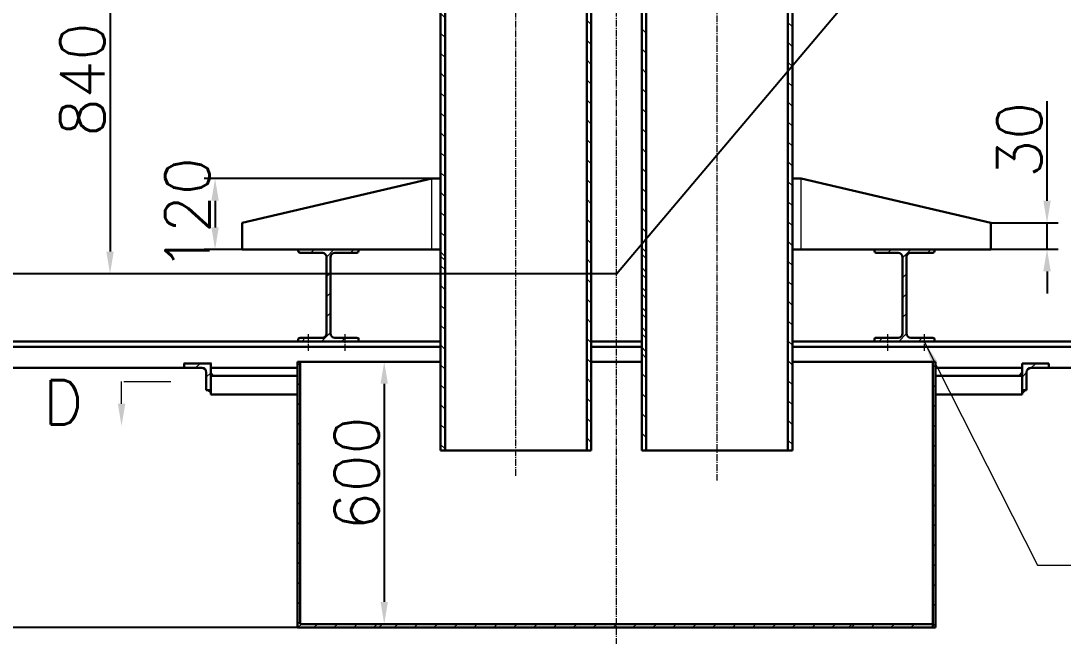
# Model space of a CAD drawing. Header units: millimetres. Extents: x 1900 to 2741, y 0 to 595.
# Drawn here: x 2356.2 to 2473.8, y 363.2 to 432.7 of the extents above; entities that cross this region are included whole.
import ezdxf

# ---------------------------------------------------------------- set-up
doc = ezdxf.new("R2010")
doc.units = ezdxf.units.MM
doc.linetypes.add('CENTER2', pattern=[1.125, 0.75, -0.125, 0.125, -0.125])
for name, color, linetype, lineweight in [('尺寸线', 3, 'Continuous', 15), ('文字层', 7, 'Continuous', 15), ('粗实线', 7, 'Continuous', 30), ('细实线', 7, 'Continuous', 15), ('细点划线', 1, 'CENTER2', 18)]:
    doc.layers.add(name, color=color, linetype=linetype, lineweight=lineweight)
doc.styles.get("Standard").update_dxf_attribs({"font": 'txt.shx', "bigfont": 'gbcbig.shx'})
doc.dimstyles.new('ISO-25$0', dxfattribs={"dimtxt": 5, "dimasz": 2.5, "dimexe": 1.25, "dimexo": 0, "dimtad": 1, "dimdec": 0, "dimdsep": 46, "dimtxsty": 'Standard', "dimcen": 2.5, "dimdle": 5, "dimadec": 0, "dimazin": 0, "dimtfac": 1, "dimtdec": 0, "dimtmove": 0, "dimatfit": 2, "dimfxl": 0, "dimtolj": 1, "dimarcsym": 0})
doc.dimstyles.new('ISO-25$4', dxfattribs={"dimtxt": 5, "dimasz": 2.5, "dimexe": 0.5, "dimexo": 0, "dimtad": 1, "dimdec": 0, "dimdsep": 46, "dimtxsty": 'Standard', "dimcen": 2.5, "dimdle": 5, "dimadec": 0, "dimazin": 0, "dimtfac": 1, "dimtdec": 0, "dimtmove": 0, "dimatfit": 2, "dimfxl": 0, "dimtolj": 1, "dimarcsym": 0})
pattern_1 = [(45, (0, 0), (-1.122532015133644, 1.122532015133644), [])]
pattern_2 = [(135, (0, 0), (-1.122532015133644, -1.122532015133644), [])]

# ---------------------------------------------------------------- blocks, each defined once
blk = doc.blocks.new('*X16')
at = {"layer": '细实线'}
for p, q in [((2398.285859899201, 364.1861087555627), (2398.685859899201, 364.5861087555626)), ((2400.530923929468, 364.1861087555627), (2400.930923929468, 364.5861087555626)), ((2402.775987959736, 364.1861087555627), (2403.175987959736, 364.5861087555626)), ((2405.021051990003, 364.1861087555627), (2405.421051990003, 364.5861087555626)), ((2407.26611602027, 364.1861087555627), (2407.66611602027, 364.5861087555626)), ((2409.511180050537, 364.1861087555627), (2409.911180050537, 364.5861087555626)), ((2411.756244080805, 364.1861087555627), (2412.156244080805, 364.5861087555626)), ((2414.001308111072, 364.1861087555627), (2414.401308111072, 364.5861087555626)), ((2416.24637214134, 364.1861087555627), (2416.646372141339, 364.5861087555626)), ((2418.491436171607, 364.1861087555627), (2418.891436171607, 364.5861087555626)), ((2420.736500201874, 364.1861087555627), (2421.136500201874, 364.5861087555626)), ((2422.981564232141, 364.1861087555627), (2423.381564232141, 364.5861087555626)), ((2425.226628262409, 364.1861087555627), (2425.626628262408, 364.5861087555626)), ((2427.471692292676, 364.1861087555627), (2427.871692292676, 364.5861087555626)), ((2429.716756322943, 364.1861087555627), (2430.116756322943, 364.5861087555626)), ((2431.96182035321, 364.1861087555627), (2432.361820353211, 364.5861087555626)), ((2434.206884383478, 364.1861087555627), (2434.606884383478, 364.5861087555626)), ((2436.451948413745, 364.1861087555627), (2436.851948413745, 364.5861087555626)), ((2438.697012444012, 364.1861087555627), (2439.097012444012, 364.5861087555626)), ((2440.942076474279, 364.1861087555627), (2441.34207647428, 364.5861087555626)), ((2443.187140504547, 364.1861087555627), (2443.587140504547, 364.5861087555626)), ((2445.432204534814, 364.1861087555627), (2445.832204534814, 364.5861087555626)), ((2447.677268565081, 364.1861087555627), (2448.077268565081, 364.5861087555626))]:
    blk.add_line(p, q, dxfattribs=at)
blk = doc.blocks.new('*X17')
at = {"layer": '细实线'}
for p, q in [((2459.066913093062, 393.5362655256815), (2459.366913093062, 393.8362655256812)), ((2459.066913093062, 391.2912014954142), (2459.366913093062, 391.5912014954139)), ((2459.066913093062, 389.0461374651469), (2459.366913093062, 389.3461374651466)), ((2459.066913093062, 386.8010734348796), (2459.366913093062, 387.1010734348793)), ((2459.066913093062, 384.5560094046123), (2459.366913093062, 384.856009404612)), ((2459.066913093062, 382.310945374345), (2459.366913093062, 382.6109453743447)), ((2459.066913093062, 380.0658813440777), (2459.366913093062, 380.3658813440774)), ((2459.066913093062, 377.8208173138104), (2459.366913093062, 378.1208173138102)), ((2459.066913093062, 375.5757532835431), (2459.366913093062, 375.8757532835428)), ((2459.066913093062, 373.3306892532759), (2459.366913093062, 373.6306892532756)), ((2459.066913093062, 371.0856252230085), (2459.366913093062, 371.3856252230083)), ((2459.066913093062, 368.8405611927413), (2459.366913093062, 369.140561192741)), ((2459.066913093062, 366.595497162474), (2459.366913093062, 366.8954971624737)), ((2459.066913093062, 364.3504331322067), (2459.366913093062, 364.6504331322064))]:
    blk.add_line(p, q, dxfattribs=at)
blk = doc.blocks.new('*X19')
at = {"layer": '细实线'}
for p, q in [((2405.473298529091, 487.6861087555627), (2404.973298529091, 488.1861087555627)), ((2407.718362559358, 487.6861087555627), (2407.218362559358, 488.1861087555627)), ((2404.01970425441, 486.8946389999763), (2403.51970425441, 487.3946389999763)), ((2404.01970425441, 484.649574969709), (2403.51970425441, 485.149574969709)), ((2404.01970425441, 482.4045109394417), (2403.51970425441, 482.9045109394417)), ((2404.01970425441, 480.1594469091744), (2403.51970425441, 480.6594469091744)), ((2404.01970425441, 477.9143828789071), (2403.51970425441, 478.4143828789071)), ((2404.01970425441, 475.6693188486399), (2403.51970425441, 476.1693188486399)), ((2404.01970425441, 473.4242548183726), (2403.51970425441, 473.9242548183726)), ((2404.01970425441, 471.1791907881053), (2403.51970425441, 471.6791907881053)), ((2404.01970425441, 468.934126757838), (2403.51970425441, 469.434126757838)), ((2404.01970425441, 466.6890627275707), (2403.51970425441, 467.1890627275707)), ((2404.01970425441, 464.4439986973034), (2403.51970425441, 464.9439986973034)), ((2404.01970425441, 462.1989346670361), (2403.51970425441, 462.6989346670362)), ((2404.01970425441, 459.9538706367688), (2403.51970425441, 460.4538706367688)), ((2404.01970425441, 457.7088066065015), (2403.51970425441, 458.2088066065015)), ((2404.01970425441, 455.4637425762343), (2403.51970425441, 455.9637425762343)), ((2404.01970425441, 453.218678545967), (2403.51970425441, 453.718678545967)), ((2404.01970425441, 450.9736145156997), (2403.51970425441, 451.4736145156997)), ((2404.01970425441, 448.7285504854324), (2403.51970425441, 449.2285504854324)), ((2404.01970425441, 446.4834864551651), (2403.51970425441, 446.9834864551651)), ((2404.01970425441, 444.2384224248978), (2403.51970425441, 444.7384224248978)), ((2404.01970425441, 441.9933583946305), (2403.51970425441, 442.4933583946305)), ((2404.01970425441, 439.7482943643632), (2403.51970425441, 440.2482943643632)), ((2404.01970425441, 437.503230334096), (2403.51970425441, 438.003230334096)), ((2404.01970425441, 435.2581663038287), (2403.51970425441, 435.7581663038287)), ((2404.01970425441, 433.0131022735613), (2403.51970425441, 433.5131022735614)), ((2404.01970425441, 430.7680382432941), (2403.51970425441, 431.2680382432941)), ((2404.01970425441, 428.5229742130268), (2403.51970425441, 429.0229742130268)), ((2404.01970425441, 426.2779101827595), (2403.51970425441, 426.7779101827595)), ((2404.01970425441, 424.0328461524922), (2403.51970425441, 424.5328461524922)), ((2404.01970425441, 421.7877821222249), (2403.51970425441, 422.2877821222249)), ((2404.01970425441, 419.5427180919576), (2403.51970425441, 420.0427180919576)), ((2404.01970425441, 417.2976540616904), (2403.51970425441, 417.7976540616904)), ((2404.01970425441, 415.0525900314231), (2403.51970425441, 415.5525900314231)), ((2404.01970425441, 412.8075260011558), (2403.51970425441, 413.3075260011558)), ((2404.01970425441, 410.5624619708885), (2403.51970425441, 411.0624619708885)), ((2404.01970425441, 408.3173979406212), (2403.51970425441, 408.8173979406212)), ((2404.01970425441, 406.0723339103539), (2403.51970425441, 406.5723339103539))]:
    blk.add_line(p, q, dxfattribs=at)
blk = doc.blocks.new('*X20')
at = {"layer": '细实线'}
for p, q in [((2420.51970425441, 472.6397030302436), (2420.01970425441, 473.1397030302436)), ((2420.51970425441, 470.3946389999763), (2420.01970425441, 470.8946389999763)), ((2420.51970425441, 468.149574969709), (2420.01970425441, 468.649574969709)), ((2420.51970425441, 465.9045109394417), (2420.01970425441, 466.4045109394417)), ((2420.51970425441, 463.6594469091744), (2420.01970425441, 464.1594469091744)), ((2420.51970425441, 461.4143828789072), (2420.01970425441, 461.9143828789072)), ((2420.51970425441, 459.1693188486399), (2420.01970425441, 459.6693188486399)), ((2420.51970425441, 456.9242548183726), (2420.01970425441, 457.4242548183726)), ((2420.51970425441, 454.6791907881053), (2420.01970425441, 455.1791907881053)), ((2420.51970425441, 452.434126757838), (2420.01970425441, 452.934126757838)), ((2420.51970425441, 450.1890627275707), (2420.01970425441, 450.6890627275707)), ((2420.51970425441, 447.9439986973034), (2420.01970425441, 448.4439986973034)), ((2420.51970425441, 445.6989346670362), (2420.01970425441, 446.1989346670362)), ((2420.51970425441, 443.4538706367688), (2420.01970425441, 443.9538706367688)), ((2420.51970425441, 441.2088066065016), (2420.01970425441, 441.7088066065016)), ((2420.51970425441, 438.9637425762343), (2420.01970425441, 439.4637425762343)), ((2420.51970425441, 436.718678545967), (2420.01970425441, 437.218678545967)), ((2420.51970425441, 434.4736145156997), (2420.01970425441, 434.9736145156997)), ((2420.51970425441, 432.2285504854324), (2420.01970425441, 432.7285504854324)), ((2420.51970425441, 429.9834864551651), (2420.01970425441, 430.4834864551651)), ((2420.51970425441, 427.7384224248979), (2420.01970425441, 428.2384224248979)), ((2420.51970425441, 425.4933583946305), (2420.01970425441, 425.9933583946305)), ((2420.51970425441, 423.2482943643632), (2420.01970425441, 423.7482943643633)), ((2420.51970425441, 421.003230334096), (2420.01970425441, 421.503230334096)), ((2420.51970425441, 418.7581663038287), (2420.01970425441, 419.2581663038287)), ((2420.51970425441, 416.5131022735614), (2420.01970425441, 417.0131022735614)), ((2420.51970425441, 414.2680382432941), (2420.01970425441, 414.7680382432941)), ((2420.51970425441, 412.0229742130268), (2420.01970425441, 412.5229742130268)), ((2420.51970425441, 409.7779101827595), (2420.01970425441, 410.2779101827595)), ((2420.51970425441, 407.5328461524923), (2420.01970425441, 408.0328461524923)), ((2420.51970425441, 405.2877821222249), (2420.01970425441, 405.7877821222249)), ((2420.51970425441, 403.0427180919577), (2420.01970425441, 403.5427180919577)), ((2420.51970425441, 400.7976540616904), (2420.01970425441, 401.2976540616904)), ((2420.51970425441, 398.5525900314231), (2420.01970425441, 399.0525900314231)), ((2420.51970425441, 396.3075260011558), (2420.01970425441, 396.8075260011558)), ((2420.51970425441, 394.0624619708885), (2420.01970425441, 394.5624619708885)), ((2420.51970425441, 391.8173979406212), (2420.01970425441, 392.3173979406212)), ((2420.51970425441, 389.572333910354), (2420.01970425441, 390.072333910354)), ((2420.51970425441, 387.3272698800866), (2420.01970425441, 387.8272698800866)), ((2420.51970425441, 385.0822058498194), (2420.01970425441, 385.5822058498194))]:
    blk.add_line(p, q, dxfattribs=at)
blk = doc.blocks.new('*X21')
at = {"layer": '细实线'}
for p, q in [((2426.71970425441, 405.8229742130265), (2426.21970425441, 406.3229742130265)), ((2426.71970425441, 403.5779101827592), (2426.21970425441, 404.0779101827592)), ((2426.71970425441, 401.3328461524919), (2426.21970425441, 401.8328461524919)), ((2426.71970425441, 399.0877821222247), (2426.21970425441, 399.5877821222247)), ((2426.71970425441, 396.8427180919574), (2426.21970425441, 397.3427180919574)), ((2426.71970425441, 394.5976540616901), (2426.21970425441, 395.0976540616901)), ((2426.71970425441, 392.3525900314228), (2426.21970425441, 392.8525900314228)), ((2426.71970425441, 390.1075260011555), (2426.21970425441, 390.6075260011555)), ((2426.71970425441, 387.8624619708882), (2426.21970425441, 388.3624619708882)), ((2426.71970425441, 385.6173979406209), (2426.21970425441, 386.1173979406209))]:
    blk.add_line(p, q, dxfattribs=at)
blk = doc.blocks.new('*X22')
at = {"layer": '细实线'}
for p, q in [((2443.21970425441, 405.0384224248978), (2442.71970425441, 405.5384224248978)), ((2443.21970425441, 402.7933583946304), (2442.71970425441, 403.2933583946304)), ((2443.21970425441, 400.5482943643632), (2442.71970425441, 401.0482943643632)), ((2443.21970425441, 398.3032303340959), (2442.71970425441, 398.8032303340959)), ((2443.21970425441, 396.0581663038286), (2442.71970425441, 396.5581663038286)), ((2443.21970425441, 393.8131022735613), (2442.71970425441, 394.3131022735613)), ((2443.21970425441, 391.568038243294), (2442.71970425441, 392.068038243294)), ((2443.21970425441, 389.3229742130267), (2442.71970425441, 389.8229742130267)), ((2443.21970425441, 387.0779101827595), (2442.71970425441, 387.5779101827595)), ((2443.21970425441, 384.8328461524922), (2442.71970425441, 385.3328461524922))]:
    blk.add_line(p, q, dxfattribs=at)
blk = doc.blocks.new('*X23')
at = {"layer": '细实线'}
for p, q in [((2443.21970425441, 485.8607275145199), (2442.71970425441, 486.36072751452)), ((2443.21970425441, 483.6156634842527), (2442.71970425441, 484.1156634842527)), ((2443.21970425441, 481.3705994539854), (2442.71970425441, 481.8705994539854)), ((2443.21970425441, 479.1255354237181), (2442.71970425441, 479.6255354237181)), ((2443.21970425441, 476.8804713934508), (2442.71970425441, 477.3804713934508)), ((2443.21970425441, 474.6354073631835), (2442.71970425441, 475.1354073631835)), ((2443.21970425441, 472.3903433329162), (2442.71970425441, 472.8903433329162)), ((2443.21970425441, 470.1452793026489), (2442.71970425441, 470.6452793026489)), ((2443.21970425441, 467.9002152723816), (2442.71970425441, 468.4002152723817)), ((2443.21970425441, 465.6551512421144), (2442.71970425441, 466.1551512421144)), ((2443.21970425441, 463.4100872118471), (2442.71970425441, 463.9100872118471)), ((2443.21970425441, 461.1650231815798), (2442.71970425441, 461.6650231815798)), ((2443.21970425441, 458.9199591513125), (2442.71970425441, 459.4199591513125)), ((2443.21970425441, 456.6748951210452), (2442.71970425441, 457.1748951210452)), ((2443.21970425441, 454.4298310907779), (2442.71970425441, 454.929831090778)), ((2443.21970425441, 452.1847670605106), (2442.71970425441, 452.6847670605106)), ((2443.21970425441, 449.9397030302433), (2442.71970425441, 450.4397030302433)), ((2443.21970425441, 447.6946389999761), (2442.71970425441, 448.1946389999761)), ((2443.21970425441, 445.4495749697087), (2442.71970425441, 445.9495749697087)), ((2443.21970425441, 443.2045109394415), (2442.71970425441, 443.7045109394415)), ((2443.21970425441, 440.9594469091742), (2442.71970425441, 441.4594469091742)), ((2443.21970425441, 438.7143828789069), (2442.71970425441, 439.2143828789069)), ((2443.21970425441, 436.4693188486396), (2442.71970425441, 436.9693188486396)), ((2443.21970425441, 434.2242548183723), (2442.71970425441, 434.7242548183723)), ((2443.21970425441, 431.979190788105), (2442.71970425441, 432.479190788105)), ((2443.21970425441, 429.7341267578378), (2442.71970425441, 430.2341267578378)), ((2443.21970425441, 427.4890627275705), (2442.71970425441, 427.9890627275705)), ((2443.21970425441, 425.2439986973031), (2442.71970425441, 425.7439986973032)), ((2443.21970425441, 422.9989346670359), (2442.71970425441, 423.4989346670359)), ((2443.21970425441, 420.7538706367686), (2442.71970425441, 421.2538706367686)), ((2443.21970425441, 418.5088066065013), (2442.71970425441, 419.0088066065013)), ((2443.21970425441, 416.263742576234), (2442.71970425441, 416.763742576234)), ((2443.21970425441, 414.0186785459667), (2442.71970425441, 414.5186785459667)), ((2443.21970425441, 411.7736145156994), (2442.71970425441, 412.2736145156994)), ((2443.21970425441, 409.5285504854322), (2442.71970425441, 410.0285504854322)), ((2443.21970425441, 407.2834864551648), (2442.71970425441, 407.7834864551648))]:
    blk.add_line(p, q, dxfattribs=at)
blk = doc.blocks.new('*X37')
at = {"layer": '尺寸线'}
for points in [[(2471.529053613073, 412.347194590783), (2472.362386946406, 412.347194590783), (2471.945720279739, 409.847194590783)], [(2471.529053613073, 404.3861087555628), (2472.362386946406, 404.3861087555628), (2471.945720279739, 406.8861087555628)]]:
    blk.add_hatch(color=0, dxfattribs=at).paths.add_polyline_path(points, flags=0)
at = {"layer": '尺寸线', "color": 0, "lineweight": -2}
for p, q in [((2471.945720279739, 412.347194590783), (2471.945720279739, 423.597194590783)), ((2465.595930773325, 409.847194590783), (2473.195720279739, 409.847194590783)), ((2471.945720279739, 406.8861087555628), (2471.945720279739, 409.847194590783)), ((2465.595930773325, 406.8861087555628), (2473.195720279739, 406.8861087555628)), ((2471.945720279739, 404.3861087555628), (2471.945720279739, 401.8861087555628))]:
    blk.add_line(p, q, dxfattribs=at)
at = {"layer": '尺寸线', "color": 0, "insert": (2468.820720279739, 419.2221945907834), "char_height": 5, "width": 24.28571428571558, "attachment_point": 5, "rotation": 90}
blk.add_mtext('30', dxfattribs=at)
blk = doc.blocks.new('*X38')
at = {"layer": '尺寸线'}
for points in [[(2377.660511257721, 412.347194590783), (2378.493844591054, 412.347194590783), (2378.077177924387, 414.847194590783)], [(2377.660511257721, 409.3471945907828), (2378.493844591054, 409.3471945907828), (2378.077177924387, 406.8471945907828)]]:
    blk.add_hatch(color=0, dxfattribs=at).paths.add_polyline_path(points, flags=0)
at = {"layer": '尺寸线', "color": 0, "lineweight": -2}
for p, q in [((2402.51970425441, 414.847194590783), (2376.827177924387, 414.847194590783)), ((2378.077177924387, 412.347194590783), (2378.077177924387, 409.3471945907828)), ((2402.51970425441, 406.8471945907828), (2376.827177924387, 406.8471945907828))]:
    blk.add_line(p, q, dxfattribs=at)
at = {"layer": '尺寸线', "color": 0, "insert": (2374.952177924387, 410.8471945907833), "char_height": 5, "width": 36.42857142857065, "attachment_point": 5, "rotation": 90}
blk.add_mtext('120', dxfattribs=at)
blk = doc.blocks.new('*X42')
at = {"layer": '细实线', "linetype": 'Continuous'}
blk.add_hatch(color=0, dxfattribs=at).paths.add_polyline_path([(2458.115239268938, 396.3777767557723), (2459.526000624391, 394.2903360624925), (2458.968761027416, 394.0073006732512)], flags=0)
at = {"layer": '细实线', "color": 0, "linetype": 'Continuous'}
for p, q in [((2458.115239268938, 396.3777767557723), (2470.883730927344, 371.2391919138539)), ((2470.883730927344, 371.2391919138539), (2496.974421140081, 371.2391919138539))]:
    blk.add_line(p, q, dxfattribs=at)
at = {"layer": '细实线', "color": 0}
blk.add_line((2496.974421140081, 371.2391919138539), (2496.974421140081, 371.2391919138539), dxfattribs=at)
blk = doc.blocks.new('*X44')
at = {"layer": '尺寸线'}
blk.add_hatch(color=0, dxfattribs=at).paths.add_polyline_path([(2493.935478660861, 488.3128988370361), (2494.572141100532, 487.7752136295417), (2495.866865503179, 489.9540435522986)], flags=0)
at = {"layer": '尺寸线', "color": 0, "lineweight": -2}
blk.add_line((2423.369704254411, 404.1115860949217), (2494.253809880697, 488.0440562332888), dxfattribs=at)
at = {"layer": '尺寸线', "color": 0, "insert": (2463.329546225524, 456.270538496678), "char_height": 5, "width": 67.14285714285758, "attachment_point": 5, "rotation": 49.81765901997822}
blk.add_mtext('R2250', dxfattribs=at)
blk = doc.blocks.new('*X48')
at = {"layer": '尺寸线'}
for points in [[(2365.808730580145, 443.7066150762074), (2366.642063913478, 443.7066150762074), (2366.225397246811, 446.2066150762074)], [(2365.808730580145, 406.6115860949232), (2366.642063913478, 406.6115860949232), (2366.225397246811, 404.1115860949232)]]:
    blk.add_hatch(color=0, dxfattribs=at).paths.add_polyline_path(points, flags=0)
at = {"layer": '尺寸线', "color": 0, "lineweight": -2}
for p, q in [((2423.257148959062, 446.2066150762074), (2364.975397246811, 446.2066150762074)), ((2366.225397246811, 443.7066150762074), (2366.225397246811, 406.6115860949232)), ((2423.369704254412, 404.1115860949232), (2364.975397246811, 404.1115860949232))]:
    blk.add_line(p, q, dxfattribs=at)
at = {"layer": '尺寸线', "color": 0, "insert": (2363.100397246811, 426.0247787515918), "char_height": 5, "width": 38.57142857142935, "attachment_point": 5, "rotation": 90}
blk.add_mtext('840', dxfattribs=at)
blk = doc.blocks.new('*X49')
at = {"layer": '尺寸线'}
for points in [[(2305.150975524774, 477.7361087555627), (2305.984308858107, 477.7361087555627), (2305.567642191441, 480.2361087555627)], [(2305.150975524774, 406.6115860949232), (2305.984308858107, 406.6115860949232), (2305.567642191441, 404.1115860949232)]]:
    blk.add_hatch(color=0, dxfattribs=at).paths.add_polyline_path(points, flags=0)
at = {"layer": '尺寸线', "color": 0, "lineweight": -2}
for p, q in [((2423.36970425441, 480.2361087555627), (2304.317642191441, 480.2361087555627)), ((2305.567642191441, 477.7361087555627), (2305.567642191441, 406.6115860949232)), ((2423.369704254412, 404.1115860949232), (2304.317642191441, 404.1115860949232))]:
    blk.add_line(p, q, dxfattribs=at)
at = {"layer": '尺寸线', "color": 0, "insert": (2302.442642191441, 444.9190687847158), "char_height": 5, "width": 50.71428571428442, "attachment_point": 5, "rotation": 90}
blk.add_mtext('1400', dxfattribs=at)
blk = doc.blocks.new('*X50')
at = {"layer": '尺寸线'}
for points in [[(2305.041036105474, 401.6115860949218), (2305.874369438807, 401.6115860949218), (2305.45770277214, 404.1115860949218)], [(2305.041036105474, 366.6861087555627), (2305.874369438807, 366.6861087555627), (2305.45770277214, 364.1861087555627)]]:
    blk.add_hatch(color=0, dxfattribs=at).paths.add_polyline_path(points, flags=0)
at = {"layer": '尺寸线', "color": 0, "lineweight": -2}
for p, q in [((2423.36970425441, 404.1115860949218), (2304.20770277214, 404.1115860949218)), ((2305.45770277214, 401.6115860949218), (2305.45770277214, 366.6861087555627)), ((2423.366913093062, 364.1861087555627), (2304.20770277214, 364.1861087555627))]:
    blk.add_line(p, q, dxfattribs=at)
at = {"layer": '尺寸线', "color": 0, "insert": (2302.33270277214, 383.0101762046879), "char_height": 5, "width": 38.57142857142935, "attachment_point": 5, "rotation": 90}
blk.add_mtext('800', dxfattribs=at)
blk = doc.blocks.new('*X58')
at = {"layer": '尺寸线'}
for points in [[(2320.842459452525, 350.9566237343221), (2320.842459452525, 350.1232904009888), (2318.342459452525, 350.5399570676555)], [(2525.896949056295, 350.9566237343221), (2525.896949056295, 350.1232904009888), (2528.396949056295, 350.5399570676555)]]:
    blk.add_hatch(color=0, dxfattribs=at).paths.add_polyline_path(points, flags=0)
at = {"layer": '尺寸线', "color": 0, "lineweight": -2}
for p, q in [((2318.342459452525, 364.1861087555627), (2318.342459452525, 349.2899570676555)), ((2528.396949056295, 364.1861087555627), (2528.396949056295, 349.2899570676555)), ((2320.842459452525, 350.5399570676555), (2525.896949056295, 350.5399570676555))]:
    blk.add_line(p, q, dxfattribs=at)
at = {"layer": '尺寸线', "color": 0, "insert": (2421.795262442701, 353.6649570676555), "char_height": 5, "width": 52.85714285714312, "attachment_point": 5}
blk.add_mtext('4300', dxfattribs=at)
blk = doc.blocks.new('*X87')
at = {"layer": '尺寸线'}
for points in [[(2396.745424614691, 391.6933854277985), (2397.578757948024, 391.6933854277985), (2397.162091281358, 394.1933854277985)], [(2396.745424614691, 367.0861087555626), (2397.578757948024, 367.0861087555626), (2397.162091281358, 364.5861087555626)]]:
    blk.add_hatch(color=0, dxfattribs=at).paths.add_polyline_path(points, flags=0)
at = {"layer": '尺寸线', "color": 0, "lineweight": -2}
for p, q in [((2387.666913093062, 394.1933854277985), (2398.412091281358, 394.1933854277985)), ((2397.162091281358, 391.6933854277985), (2397.162091281358, 367.0861087555626)), ((2387.666913093062, 364.5861087555626), (2398.412091281358, 364.5861087555626))]:
    blk.add_line(p, q, dxfattribs=at)
at = {"layer": '尺寸线', "color": 0, "insert": (2394.037091281358, 381.5899571254618), "char_height": 5, "width": 37.85714285714312, "attachment_point": 5, "rotation": 90}
blk.add_mtext('600', dxfattribs=at)

msp = doc.modelspace()

# ---------------------------------------------------------------- hatches: boundary and pattern name
at = {"layer": '粗实线'}
for points in [[(2468.798962781599, 392.605601783663), (2469.146913093061, 392.605601783663), (2469.146913093061, 392.9535520951252)], [(2469.494863404524, 390.9861087555613), (2469.146913093061, 390.9861087555613), (2469.146913093061, 390.6381584440991)]]:
    msp.add_hatch(color=256, dxfattribs=at).paths.add_polyline_path(points, flags=0)
at = {"layer": '细实线'}
h = msp.add_hatch(dxfattribs=at)
h.set_pattern_fill('ANSI31', color=256, scale=0.5, angle=90, style=0)
h.set_pattern_definition(pattern_2)
h.paths.add_polyline_path([(2426.71970425441, 439.7422945281793), (2426.21970425441, 439.7422945281793), (2426.21970425441, 406.6700704269077), (2426.21970425441, 406.0815696124604), (2426.71970425441, 406.0815696124604), (2426.71970425441, 406.6764244953976)], flags=0)
h = msp.add_hatch(dxfattribs=at)
h.set_pattern_fill('ANSI31', color=256, scale=0.5, style=0)
h.set_pattern_definition(pattern_1)
edge = h.paths.add_edge_path(flags=0)
edge.add_arc((2391.591913096043, 405.9861087525811), 0.5000000029813236, 90.00000034163452, 179.9999999999544, ccw=False)
edge.add_line((2391.591913093062, 406.4861087555627), (2392.743249207842, 406.4861087555627))
edge.add_line((2392.743249207842, 406.4861087555627), (2392.743249207842, 406.847194590783))
edge.add_line((2392.743249207842, 406.847194590783), (2388.618586917185, 406.847194590783))
edge.add_line((2388.618586917185, 406.847194590783), (2388.618586917185, 406.4861087555627))
edge.add_line((2388.618586917185, 406.4861087555627), (2390.141913093062, 406.4861087555627))
edge.add_arc((2390.14191309008, 405.9861087525812), 0.5000000029816647, 3.9108272176235914e-11, 89.99999965831341, ccw=False)
edge.add_line((2390.641913093062, 405.9861087555627), (2390.641913093062, 397.3861087555628))
edge.add_arc((2390.14191309008, 397.3861087585445), 0.5000000029813236, 270.0000003416345, 359.9999999999414, ccw=False)
edge.add_line((2390.141913093062, 396.8861087555628), (2388.618586917185, 396.8861087555628))
edge.add_line((2388.618586917185, 396.8861087555628), (2388.618586917185, 396.4861087555627))
edge.add_line((2388.618586917185, 396.4861087555627), (2392.743249207842, 396.4861087555627))
edge.add_line((2392.743249207842, 396.4861087555627), (2392.743249207842, 396.8861087555628))
edge.add_line((2392.743249207842, 396.8861087555628), (2391.591913093062, 396.8861087555628))
edge.add_arc((2391.591913096043, 397.3861087585443), 0.5000000029816647, 180.0000000000391, 269.9999996583655, ccw=False)
edge.add_line((2391.091913093062, 397.3861087555628), (2391.091913093062, 405.9861087555627))
h.paths.add_polyline_path([(2388.618586917185, 406.847194590783), (2387.466913093062, 406.847194590783), (2387.466913093062, 406.4861087555627), (2388.618586917185, 406.4861087555627)], flags=0)
h.paths.add_polyline_path([(2394.266913093062, 406.847194590783), (2392.743249207842, 406.847194590783), (2392.743249207842, 406.4861087555627), (2394.266913093062, 406.4861087555627)], flags=0)
h.paths.add_polyline_path([(2394.266913093062, 396.7768104091791), (2394.266913093062, 396.8861087555628), (2392.743249207842, 396.8861087555628), (2392.743249207842, 396.4861087555627), (2394.266913093062, 396.4861087555627)], flags=0)
h.paths.add_polyline_path([(2388.618586917185, 396.8861087555628), (2387.466913093062, 396.8861087555628), (2387.466913093062, 396.4861087555627), (2388.618586917185, 396.4861087555627)], flags=0)
h = msp.add_hatch(dxfattribs=at)
h.set_pattern_fill('ANSI31', color=256, scale=0.5, angle=90, style=0)
h.set_pattern_definition(pattern_2)
h.paths.add_polyline_path([(2403.51970425441, 406.1064229067605), (2403.51970425441, 384.1861087555627), (2404.01970425441, 384.1861087555627), (2404.01970425441, 405.6064229067609)], flags=0)
h = msp.add_hatch(dxfattribs=at)
h.set_pattern_fill('ANSI31', color=256, scale=0.5, angle=90, style=0)
h.set_pattern_definition(pattern_2)
h.paths.add_polyline_path([(2426.71970425441, 406.6764244953976), (2426.21970425441, 406.6700704269077), (2426.21970425441, 401.0161667922645), (2426.71970425441, 401.0161667922645)], flags=0)
h = msp.add_hatch(dxfattribs=at)
h.set_pattern_fill('ANSI31', color=256, scale=0.5, style=0)
h.set_pattern_definition(pattern_1)
edge = h.paths.add_edge_path(flags=0)
edge.add_arc((2456.591913096043, 405.9861087525809), 0.5000000029813236, 90.00000034163452, 179.9999999999414, ccw=False)
edge.add_line((2456.591913093062, 406.4861087555627), (2459.066913093062, 406.4861087555627))
edge.add_arc((2459.066913091869, 406.6861087567557), 0.200000001193132, 270.000000341843, 359.9999999999186)
edge.add_line((2459.266913093062, 406.6861087555627), (2459.266913093062, 406.8471945907833))
edge.add_line((2459.266913093062, 406.8471945907833), (2452.466913093062, 406.8471945907833))
edge.add_line((2452.466913093062, 406.8471945907833), (2452.466913093062, 406.6861087555625))
edge.add_arc((2452.666913094254, 406.6861087567547), 0.2000000011921657, 179.9999999999674, 269.9999996585478)
edge.add_line((2452.666913093061, 406.4861087555624), (2455.141913093062, 406.4861087555627))
edge.add_arc((2455.14191309008, 405.9861087525811), 0.5000000029817215, 4.558842192636803e-11, 89.99999965831341, ccw=False)
edge.add_line((2455.641913093062, 405.9861087555627), (2455.641913093062, 397.3861087555628))
edge.add_arc((2455.14191309008, 397.3861087585445), 0.5000000029813236, 270.0000003416345, 359.9999999999414, ccw=False)
edge.add_line((2455.141913093062, 396.8861087555628), (2453.990576978281, 396.8861087555628))
edge.add_line((2453.990576978281, 396.8861087555628), (2453.990576978281, 396.4861087555627))
edge.add_line((2453.990576978281, 396.4861087555627), (2458.115239268938, 396.4861087555627))
edge.add_line((2458.115239268938, 396.4861087555627), (2458.115239268938, 396.886108755563))
edge.add_line((2458.115239268938, 396.886108755563), (2456.591913093062, 396.8861087555628))
edge.add_arc((2456.591913096042, 397.3861087585435), 0.5000000029809257, 179.9999999999544, 269.99999965841755, ccw=False)
edge.add_line((2456.091913093062, 397.3861087555628), (2456.091913093062, 405.9861087555627))
edge = h.paths.add_edge_path(flags=0)
edge.add_line((2453.990576978281, 396.8861087555625), (2452.666913093062, 396.8861087555628))
edge.add_arc((2452.666913094254, 396.6861087543704), 0.2000000011922793, 90.00000034145214, 179.9999999999674)
edge.add_line((2452.466913093062, 396.6861087555629), (2452.466913093062, 396.4861087555627))
edge.add_line((2452.466913093062, 396.4861087555627), (2453.990576978281, 396.4861087555629))
edge.add_line((2453.990576978281, 396.4861087555629), (2453.990576978281, 396.8861087555625))
edge = h.paths.add_edge_path(flags=0)
edge.add_line((2459.066913093062, 396.886108755563), (2458.115239268938, 396.8861087555628))
edge.add_line((2458.115239268938, 396.8861087555628), (2458.115239268938, 396.4861087555627))
edge.add_line((2458.115239268938, 396.4861087555627), (2459.266913093061, 396.4861087555627))
edge.add_line((2459.266913093061, 396.4861087555627), (2459.266913093062, 396.6861087555629))
edge.add_arc((2459.06691309187, 396.6861087543707), 0.2000000011921657, 359.9999999999674, 449.9999996585478)
h = msp.add_hatch(dxfattribs=at)
h.set_pattern_fill('ANSI31', color=256, scale=0.5, angle=90, style=0)
h.set_pattern_definition(pattern_2)
h.paths.add_polyline_path([(2426.71970425441, 401.0161667922645), (2426.21970425441, 401.0161667922645), (2426.21970425441, 395.4312666254801), (2426.71970425441, 395.4312666254801)], flags=0)
h = msp.add_hatch(dxfattribs=at)
h.set_pattern_fill('ANSI31', color=256, scale=0.5, style=0)
h.set_pattern_definition(pattern_1)
edge = h.paths.add_edge_path(flags=0)
edge.add_line((2377.586913093062, 393.986108755562), (2374.586913093061, 393.986108755562))
edge.add_line((2374.586913093061, 393.986108755562), (2374.586913093061, 393.4861087555627))
edge.add_line((2374.586913093061, 393.4861087555627), (2376.586913093061, 393.4861087555627))
edge.add_arc((2376.58691309008, 392.9861087525812), 0.5000000029816647, 3.9108272176235914e-11, 89.99999965831341, ccw=False)
edge.add_line((2377.086913093061, 392.9861087555627), (2377.086913093061, 390.9861087555627))
edge.add_line((2377.086913093061, 390.9861087555627), (2377.586913093062, 390.9861087555627))
edge.add_line((2377.586913093062, 390.9861087555627), (2377.586913093062, 393.986108755562))
h = msp.add_hatch(dxfattribs=at)
h.set_pattern_fill('ANSI31', color=256, scale=0.5, style=0)
h.set_pattern_definition(pattern_1)
h.paths.add_polyline_path([(2387.666913093062, 364.1861087555627), (2387.666913093062, 394.1933854277985), (2387.366913093062, 394.1933854277985), (2387.366913093062, 364.1861087555627)], flags=0)
h = msp.add_hatch(dxfattribs=at)
h.set_pattern_fill('ANSI31', color=256, scale=0.5, style=0)
h.set_pattern_definition(pattern_1)
edge = h.paths.add_edge_path(flags=0)
edge.add_line((2470.146913093061, 393.4861087555613), (2472.146913093061, 393.4861087555613))
edge.add_line((2472.146913093061, 393.4861087555613), (2472.146913093061, 393.9861087555613))
edge.add_line((2472.146913093061, 393.9861087555613), (2469.146913093061, 393.9861087555613))
edge.add_line((2469.146913093061, 393.9861087555613), (2469.146913093061, 390.9861087555613))
edge.add_line((2469.146913093061, 390.9861087555613), (2469.646913093061, 390.9861087555613))
edge.add_line((2469.646913093061, 390.9861087555613), (2469.646913093061, 392.9861087555613))
edge.add_arc((2470.146913096043, 392.9861087525797), 0.5000000029813236, 90.00000034163452, 179.9999999999414, ccw=False)
for points in [[(2377.586913093061, 392.9535520951252), (2377.586913093061, 392.605601783663), (2377.934863404524, 392.605601783663)], [(2377.586913093062, 390.6386658916225), (2377.586913093062, 390.9866162030847), (2377.2389627816, 390.9866162030847)], [(2367.108519067143, 389.4423848421346), (2367.941852400476, 389.4423848421346), (2367.525185733809, 386.9423848421346)]]:
    msp.add_hatch(color=256, dxfattribs=at).paths.add_polyline_path(points, flags=0)
h = msp.add_hatch(dxfattribs=at)
h.set_pattern_fill('ANSI31', color=256, scale=0.5, style=0)
h.set_pattern_definition(pattern_1)
h.paths.add_polyline_path([(2396.971211749528, 364.5861087555626), (2387.823150127375, 364.5861087555626), (2387.411211749528, 364.1861087555627), (2396.571211749528, 364.1861087555628)], flags=0)
h = msp.add_hatch(dxfattribs=at)
h.set_pattern_fill('ANSI31', color=256, scale=0.5, style=0)
h.set_pattern_definition(pattern_1)
h.paths.add_polyline_path([(2459.066913093061, 364.5861087555623), (2450.206913093061, 364.5861087555626), (2449.95460914551, 364.5859950372372), (2449.554722863836, 364.1861087555627), (2459.066913093062, 364.1861087555627)], flags=0)

# ---------------------------------------------------------------- linework, layer by layer
at = {"layer": '粗实线'}
for p, q in [((2443.21970425441, 406.1613148468815), (2443.21970425441, 488.1861087555627)), ((2404.01970425441, 405.35996447374), (2404.01970425441, 487.6861087555627)), ((2442.71970425441, 384.6861087555627), (2442.71970425441, 487.6861087555627)), ((2403.51970425441, 405.4553881400833), (2403.51970425441, 480.2361087555627)), ((2420.01970425441, 473.0263930884922), (2420.01970425441, 384.1861087555627)), ((2420.51970425441, 472.8145186294508), (2420.51970425441, 384.1861087555627)), ((2426.21970425441, 406.6700704269077), (2426.21970425441, 472.8145186294508)), ((2426.71970425441, 406.6764244953976), (2426.71970425441, 473.0263930884922)), ((2381.143477735496, 409.847194590783), (2402.51970425441, 414.847194590783)), ((2402.51970425441, 414.847194590783), (2403.51970425441, 414.847194590783)), ((2444.21970425441, 414.847194590783), (2443.21970425441, 414.847194590783)), ((2465.595930773325, 409.847194590783), (2444.21970425441, 414.847194590783)), ((2381.143477735496, 406.8861087555628), (2381.143477735496, 409.847194590783)), ((2465.595930773325, 406.8861087555628), (2465.595930773325, 409.847194590783)), ((2381.143477735496, 406.847194590783), (2403.51970425441, 406.847194590783)), ((2387.466913093062, 406.8861087555628), (2387.466913093062, 406.6861087555627)), ((2390.141913093062, 406.4861087555627), (2387.666913093061, 406.4861087555627)), ((2390.641913093062, 405.9861087555627), (2390.641913093062, 397.3861087555628)), ((2391.091913093062, 405.9861087555627), (2391.091913093062, 397.3861087555628)), ((2391.591913093062, 406.4861087555627), (2394.066913093061, 406.4861087555624)), ((2394.266913093062, 406.847194590783), (2394.266913093062, 406.6861087555625)), ((2403.51970425441, 406.1064229067605), (2403.51970425441, 384.1861087555627)), ((2426.21970425441, 406.6700704269077), (2426.21970425441, 384.1861087555627)), ((2426.71970425441, 406.6764244953976), (2426.71970425441, 384.1861087555627)), ((2465.595930773325, 406.847194590783), (2443.21970425441, 406.847194590783)), ((2443.21970425441, 406.1688678173681), (2443.21970425441, 384.1861087555627)), ((2452.466913093062, 406.847194590783), (2452.466913093062, 406.6861087555625)), ((2455.141913093062, 406.4861087555627), (2452.666913093061, 406.4861087555624)), ((2455.641913093062, 405.9861087555627), (2455.641913093062, 397.3861087555628)), ((2456.091913093062, 405.9861087555627), (2456.091913093062, 397.3861087555628)), ((2456.591913093062, 406.4861087555627), (2459.066913093062, 406.4861087555627)), ((2459.266913093062, 406.8861087555628), (2459.266913093062, 406.6861087555627)), ((2403.51970425441, 405.4553881400833), (2403.51970425441, 384.1861087555627)), ((2404.01970425441, 384.1861087555627), (2404.01970425441, 405.6064229067607)), ((2404.01970425441, 405.3599644737429), (2404.01970425441, 384.6861087555627)), ((2314.27590018738, 396.4861087555627), (2403.51970425441, 396.4861087555627)), ((2387.466913093062, 396.6861087555629), (2387.466913093062, 396.4861087555627)), ((2387.666913093061, 396.886108755563), (2390.141913093062, 396.8861087555628)), ((2391.591913093062, 396.8861087555628), (2394.066913093062, 396.8861087555628)), ((2394.266913093062, 396.8861087555628), (2394.266913093062, 396.7768104091791)), ((2394.266913093062, 396.6861087555627), (2394.266913093062, 396.4861087555627)), ((2426.21970425441, 396.4861087555627), (2420.51970425441, 396.4861087555627)), ((2534.636262805284, 396.4861087555627), (2443.21970425441, 396.4861087555627)), ((2452.466913093062, 396.6861087555627), (2452.466913093062, 396.4861087555627)), ((2455.141913093062, 396.8861087555628), (2452.666913093062, 396.8861087555628)), ((2459.066913093062, 396.886108755563), (2456.591913093062, 396.8861087555628)), ((2459.266913093062, 396.6861087555629), (2459.266913093062, 396.4861087555627)), ((2312.103145703536, 395.8861087555625), (2403.51970425441, 395.8861087555628)), ((2426.21970425441, 395.8861087555628), (2420.51970425441, 395.8861087555628)), ((2534.636262805284, 395.8861087555612), (2443.21970425441, 395.8861087555628)), ((2377.586913093062, 393.986108755562), (2374.586913093061, 393.986108755562)), ((2374.586913093061, 393.9861087555627), (2374.586913093061, 393.4861087555627)), ((2377.586913093061, 393.9861087555627), (2377.586913093061, 390.9861087555627)), ((2387.366913093062, 394.1933854277985), (2387.366913093062, 364.1861087555627)), ((2387.366913093062, 394.1933854277985), (2387.366913093062, 392.6061092311851)), ((2403.51970425441, 394.1933854277985), (2387.366913093062, 394.1933854277985)), ((2387.666913093062, 364.5861087555626), (2387.666913093062, 394.1933854277985)), ((2426.21970425441, 394.1861087555627), (2420.51970425441, 394.1861087555627)), ((2459.366913093062, 394.1861087555627), (2443.21970425441, 394.1861087555627)), ((2459.066913093062, 364.5861087555626), (2459.066913093062, 394.1861087555627)), ((2459.366913093062, 394.1861087555627), (2459.366913093062, 364.1861087555627)), ((2459.366913093062, 394.1861087555627), (2459.366913093062, 392.6066728146474)), ((2469.146913093061, 393.9861087555613), (2472.146913093062, 393.9861087555613)), ((2469.146913093061, 393.9861087555613), (2469.146913093061, 390.9861087555613)), ((2472.146913093061, 393.9861087555613), (2472.146913093061, 393.4861087555613)), ((2312.103145703536, 393.4861087555627), (2376.586913093061, 393.4861087555622)), ((2374.586913093061, 393.4861087555627), (2376.586913093061, 393.4861087555627)), ((2377.086913093061, 392.9861087555627), (2377.086913093061, 390.9861087555627)), ((2377.586913093061, 393.486108755562), (2387.366913093062, 393.4861087555618)), ((2459.366913093062, 393.4861087555613), (2469.146913093061, 393.4861087555611)), ((2469.146913093061, 392.9535520951255), (2468.798962781599, 392.605601783663)), ((2469.646913093061, 392.9861087555613), (2469.646913093061, 390.9861087555613)), ((2470.146913093061, 393.4861087555611), (2534.636262805284, 393.4861087555606)), ((2387.016913093062, 392.6061092311851), (2377.586913093061, 392.6061092311851)), ((2387.016913093062, 392.6061092311851), (2387.366913093062, 392.6061092311851)), ((2387.366913093062, 392.6061092311851), (2387.366913093062, 390.4861087555627)), ((2459.716913093062, 392.6066728146474), (2459.366913093062, 392.6066728146474)), ((2459.366913093062, 392.6066728146474), (2459.366913093062, 390.4861087555627)), ((2469.145666438732, 392.6066728146474), (2459.716913093062, 392.6066728146474)), ((2377.086913093061, 390.9861087555627), (2377.586913093061, 390.9861087555627)), ((2377.586913093062, 390.9861087555627), (2377.586913093062, 390.4861087555627)), ((2377.586913093062, 390.4861087555627), (2387.016913093062, 390.4861087555627)), ((2387.016913093062, 390.4861087555627), (2387.366913093062, 390.4861087555627)), ((2387.191913093061, 390.4861087555627), (2387.366913093061, 390.4861087555624)), ((2387.366913093062, 390.4861087555627), (2387.366913093062, 364.1861087555627)), ((2459.366913093062, 390.4861087555627), (2459.366913093062, 364.1861087555627)), ((2459.716913093062, 390.4861087555627), (2459.366913093062, 390.4861087555627)), ((2459.716913093062, 390.4861087555627), (2469.146913093061, 390.4861087555627)), ((2469.146913093061, 390.6381584440988), (2469.494863404524, 390.9861087555613)), ((2469.146913093061, 390.9861087555613), (2469.146913093061, 390.4861087555627)), ((2469.646913093061, 390.9861087555613), (2469.146913093061, 390.9861087555613)), ((2404.01970425441, 384.6861087555627), (2404.01970425441, 384.1861087555627)), ((2442.71970425441, 384.6861087555627), (2442.71970425441, 384.1861087555627)), ((2404.01970425441, 384.1861087555627), (2403.51970425441, 384.1861087555627)), ((2404.01970425441, 384.1861087555627), (2420.01970425441, 384.1861087555627)), ((2420.51970425441, 384.1861087555627), (2420.01970425441, 384.1861087555627)), ((2443.21970425441, 384.1861087555627), (2426.21970425441, 384.1861087555627)), ((2387.666913093062, 364.5861087555626), (2396.826913093062, 364.5861087555626)), ((2450.206913093061, 364.5861087555626), (2396.826913093062, 364.5861087555626)), ((2450.206913093061, 364.5861087555626), (2459.066913093062, 364.5861087555626)), ((2459.366913093062, 364.1861087555627), (2387.366913093062, 364.1861087555627))]:
    msp.add_line(p, q, dxfattribs=at)
at = {"layer": '粗实线', "linetype": 'Continuous', "lineweight": 5}
for p, q in [((2402.51970425441, 406.847194590783), (2402.51970425441, 414.847194590783)), ((2444.21970425441, 406.847194590783), (2444.21970425441, 414.847194590783)), ((2420.01970425441, 407.7452113266075), (2420.01970425441, 384.6861087555627)), ((2420.51970425441, 407.649818592109), (2420.51970425441, 384.1861087555627))]:
    msp.add_line(p, q, dxfattribs=at)
at = {"layer": '粗实线'}
for centre, radius, start, end in [((2423.36970425441, 404.1115860949218), 112.3599834970203, 339.1859996101369, 200.8140003898625), ((2423.36970425441, 404.1115860949218), 109.3599834970205, 3.026790105687267, 176.9732098943095), ((2387.666913093061, 406.6861087555627), 0.1999999999998181, 180, 270), ((2390.141913093062, 405.9861087555627), 0.5, 359.9999999999935, 90), ((2391.591913093062, 405.9861087555627), 0.5, 90, 179.9999999999935), ((2394.066913093061, 406.6861087555625), 0.1999999999999886, 270, 0), ((2452.666913093061, 406.6861087555625), 0.1999999999998181, 180.0000000000163, 270), ((2455.141913093062, 405.9861087555627), 0.5, 0, 90), ((2456.591913093062, 405.9861087555627), 0.5, 90, 180.0000000000065), ((2459.066913093062, 406.6861087555627), 0.1999999999999886, 270, 1.628443996910802e-11), ((2387.666913093061, 396.6861087555629), 0.1999999999999886, 90, 180), ((2390.141913093062, 397.3861087555628), 0.5, 270, 6.513775987631358e-12), ((2391.591913093062, 397.3861087555628), 0.5, 180, 270), ((2394.066913093062, 396.6861087555627), 0.1999999999998181, 0, 90), ((2452.666913093062, 396.6861087555627), 0.1999999999999886, 90, 180.0000000000163), ((2455.141913093062, 397.3861087555628), 0.5, 270, 359.9999999999935), ((2456.591913093062, 397.3861087555628), 0.5, 180.0000000000065, 270), ((2459.066913093062, 396.6861087555629), 0.1999999999998181, 0, 90), ((2376.586913093061, 392.9861087555627), 0.5, 0, 90), ((2470.146913093061, 392.9861087555613), 0.5, 90, 179.9999999999935)]:
    msp.add_arc(centre, radius, start, end, dxfattribs=at)
at = {"layer": '细实线'}
for p, q in [((2403.51970425441, 406.1064229067605), (2404.01970425441, 405.6064229067609)), ((2403.51970425441, 406.1064229067609), (2404.01970425441, 405.6064229067609)), ((2377.934863404524, 392.605601783663), (2377.586913093061, 392.9535520951257)), ((2367.525185733809, 389.4423848421346), (2367.525185733809, 391.9423848421346)), ((2367.770333978804, 391.9423848421346), (2373.100490596943, 391.9423848421346)), ((2377.586913093061, 392.6061092311851), (2377.934355957002, 392.6061092311851)), ((2377.2389627816, 390.9866162030847), (2377.586913093062, 390.6386658916221)), ((2387.411211749528, 364.1861087555625), (2387.823150127376, 364.5861087555628)), ((2396.571211749528, 364.1861087555625), (2396.971211749527, 364.5861087555623)), ((2449.95460914551, 364.585995037237), (2449.554722863836, 364.1861087555627)), ((2459.066913093062, 364.5861087555626), (2459.066913093061, 364.1861087555627))]:
    msp.add_line(p, q, dxfattribs=at)
at = {"layer": '细实线', "linetype": 'Continuous', "lineweight": 5}
for p, q in [((2374.586913093061, 394.0861087555621), (2374.586913093061, 393.986108755562)), ((2374.686913093062, 394.0861087555621), (2374.686913093062, 393.986108755562)), ((2374.686913093062, 394.0861087555621), (2374.686913093062, 393.986108755562)), ((2374.770965284079, 394.0861087555621), (2374.770965284079, 393.986108755562)), ((2374.870965284079, 394.0861087555621), (2374.870965284079, 393.986108755562)), ((2374.970965284079, 394.0861087555621), (2374.970965284079, 393.986108755562)), ((2375.07096528408, 394.0861087555621), (2375.07096528408, 393.986108755562)), ((2375.170965284079, 394.0861087555621), (2375.170965284079, 393.986108755562)), ((2375.270965284079, 394.0861087555621), (2375.270965284079, 393.986108755562)), ((2375.370965284079, 394.0861087555621), (2375.370965284079, 393.986108755562)), ((2375.470965284079, 394.0861087555621), (2375.470965284079, 393.986108755562)), ((2375.57096528408, 394.0861087555621), (2375.57096528408, 393.986108755562)), ((2375.67096528408, 394.0861087555621), (2375.67096528408, 393.986108755562)), ((2375.770965284079, 394.0861087555621), (2375.770965284079, 393.986108755562)), ((2375.87096528408, 394.0861087555621), (2375.87096528408, 393.986108755562)), ((2375.986913093062, 394.0861087555621), (2375.986913093062, 393.986108755562)), ((2376.086913093062, 394.0861087555621), (2376.086913093062, 393.986108755562)), ((2376.186913093062, 394.0861087555621), (2376.186913093062, 393.986108755562)), ((2376.286913093062, 394.0861087555621), (2376.286913093062, 393.986108755562)), ((2376.386913093062, 394.0861087555621), (2376.386913093062, 393.986108755562)), ((2376.486913093062, 394.0861087555621), (2376.486913093062, 393.986108755562)), ((2376.586913093062, 394.0861087555621), (2376.586913093062, 393.986108755562)), ((2376.686913093062, 394.0861087555621), (2376.686913093062, 393.986108755562)), ((2376.786913093062, 394.0861087555621), (2376.786913093062, 393.986108755562)), ((2376.886913093062, 394.0861087555621), (2376.886913093062, 393.986108755562)), ((2376.986913093062, 394.0861087555621), (2376.986913093062, 393.986108755562)), ((2377.086913093062, 394.0861087555621), (2377.086913093062, 393.986108755562)), ((2377.186913093062, 394.0861087555621), (2377.186913093062, 393.986108755562)), ((2377.286913093062, 394.0861087555621), (2377.286913093062, 393.986108755562)), ((2377.386913093063, 394.0861087555621), (2377.386913093063, 393.986108755562)), ((2377.486913093062, 394.0861087555621), (2377.486913093062, 393.986108755562)), ((2377.586913093062, 394.0861087555621), (2377.586913093062, 393.986108755562)), ((2469.246913093061, 394.0861087555612), (2469.246913093061, 393.9861087555613)), ((2469.246913093061, 394.0861087555612), (2469.246913093061, 393.9861087555613)), ((2469.346913093062, 394.0861087555612), (2469.346913093062, 393.9861087555613)), ((2469.446913093062, 394.0861087555612), (2469.446913093062, 393.9861087555613)), ((2469.546913093061, 394.0861087555612), (2469.546913093061, 393.9861087555613)), ((2469.646913093062, 394.0861087555612), (2469.646913093062, 393.9861087555613)), ((2469.746913093061, 394.0861087555612), (2469.746913093061, 393.9861087555613)), ((2469.846913093062, 394.0861087555612), (2469.846913093062, 393.9861087555613)), ((2469.946913093062, 394.0861087555612), (2469.946913093062, 393.9861087555613)), ((2470.046913093061, 394.0861087555612), (2470.046913093061, 393.9861087555613)), ((2470.146913093062, 394.0861087555612), (2470.146913093062, 393.9861087555613)), ((2470.246913093062, 394.0861087555612), (2470.246913093062, 393.9861087555613)), ((2470.346913093062, 394.0861087555612), (2470.346913093062, 393.9861087555613)), ((2470.446913093062, 394.0861087555612), (2470.446913093062, 393.9861087555613)), ((2470.546913093061, 394.0861087555612), (2470.546913093061, 393.9861087555613)), ((2470.646913093062, 394.0861087555612), (2470.646913093062, 393.9861087555613)), ((2470.746913093062, 394.0861087555612), (2470.746913093062, 393.9861087555613)), ((2470.846913093062, 394.0861087555612), (2470.846913093062, 393.9861087555613)), ((2470.946913093062, 394.0861087555612), (2470.946913093062, 393.9861087555613)), ((2471.046913093062, 394.0861087555612), (2471.046913093062, 393.9861087555613)), ((2471.146913093062, 394.0861087555612), (2471.146913093062, 393.9861087555613)), ((2471.246913093062, 394.0861087555612), (2471.246913093062, 393.9861087555613)), ((2471.346913093062, 394.0861087555612), (2471.346913093062, 393.9861087555613)), ((2471.446913093062, 394.0861087555612), (2471.446913093062, 393.9861087555613)), ((2471.546913093062, 394.0861087555612), (2471.546913093062, 393.9861087555613)), ((2471.646913093062, 394.0861087555612), (2471.646913093062, 393.9861087555613)), ((2471.746913093062, 394.0861087555612), (2471.746913093062, 393.9861087555613)), ((2471.846913093062, 394.0861087555612), (2471.846913093062, 393.9861087555613)), ((2471.946913093062, 394.0861087555612), (2471.946913093062, 393.9861087555613)), ((2472.046913093062, 394.0861087555612), (2472.046913093062, 393.9861087555613))]:
    msp.add_line(p, q, dxfattribs=at)
at = {"layer": '细点划线'}
for p, q in [((2423.36970425441, 357.757653612489), (2423.36970425441, 526.6105950824159)), ((2434.71970425441, 380.7667289193438), (2434.71970425441, 493.5522033987139)), ((2412.01970425441, 381.2973878726326), (2412.01970425441, 491.572638982096)), ((2388.618586917185, 395.4098574532881), (2388.618586917185, 397.3456960582565)), ((2392.743249207842, 395.4098574532881), (2392.743249207842, 397.3456960582565)), ((2453.990576978281, 395.4098574532881), (2453.990576978281, 397.3456960582565)), ((2458.115239268938, 395.4098574532881), (2458.115239268938, 397.3456960582565))]:
    msp.add_line(p, q, dxfattribs=at)

# ---------------------------------------------------------------- block references
at = {"layer": '细实线'}
for name in ['*X19', '*X23', '*X20', '*X21', '*X22', '*X42', '*X17', '*X16']:
    msp.add_blockref(name, (0, 0), dxfattribs=at)

# ---------------------------------------------------------------- texts
at = {"layer": '文字层', "insert": (2358.687851493995, 392.1037289652735), "char_height": 5, "width": 8.034572007481986, "attachment_point": 1}
msp.add_mtext('D', dxfattribs=at)

# ---------------------------------------------------------------- dimensions: what is measured, and where the dimension line sits
at = {"layer": '尺寸线'}
dim = msp.add_radius_dim(center=(2423.369704254411, 404.1115860949217), mpoint=(2495.866865503179, 489.9540435522986), text='R2250', dimstyle='ISO-25$4', override={"dimpost": 'R<>', "dimsah": 1}, dxfattribs=at)
dim.commit()
dim.dimension.update_dxf_attribs({"geometry": '*X44', "text_midpoint": (2465.717030374286, 454.2542189685749), "dimtype": 164})
for base, p1, p2, text, picture, middle in [((2305.567642191441, 404.1115860949232), (2423.36970425441, 480.2361087555627), (2423.369704254412, 404.1115860949232), '1400', '*X49', (2305.567642191441, 444.9190687847158)), ((2366.225397246811, 404.1115860949232), (2423.257148959062, 446.2066150762074), (2423.369704254412, 404.1115860949232), '840', '*X48', (2366.225397246811, 426.0247787515918)), ((2471.945720279739, 406.8861087555628), (2465.595930773325, 409.847194590783), (2465.595930773325, 406.8861087555628), '30', '*X37', (2471.945720279739, 419.2221945907834)), ((2378.077177924387, 406.8471945907828), (2402.51970425441, 414.847194590783), (2402.51970425441, 406.8471945907828), '120', '*X38', (2378.077177924387, 410.8471945907833)), ((2305.45770277214, 364.1861087555627), (2423.36970425441, 404.1115860949218), (2423.366913093062, 364.1861087555627), '800', '*X50', (2305.45770277214, 383.0101762046879)), ((2397.162091281358, 364.5861087555626), (2387.666913093062, 394.1933854277985), (2387.666913093062, 364.5861087555626), '600', '*X87', (2397.162091281358, 381.5899571254618))]:
    dim = msp.add_linear_dim(base=base, p1=p1, p2=p2, angle=90, text=text, dimstyle='ISO-25$0', override={"dimsah": 1}, dxfattribs=at)
    dim.commit()
    dim.dimension.update_dxf_attribs({"geometry": picture, "text_midpoint": middle, "dimtype": 160})
dim = msp.add_linear_dim(base=(2528.396949056295, 350.5399570676555), p1=(2318.342459452525, 364.1861087555627), p2=(2528.396949056295, 364.1861087555627), text='4300', dimstyle='ISO-25$0', override={"dimsah": 1}, dxfattribs=at)
dim.commit()
dim.dimension.update_dxf_attribs({"geometry": '*X58', "text_midpoint": (2421.795262442701, 350.5399570676555), "dimtype": 160})

doc.saveas('drawing.dxf')
